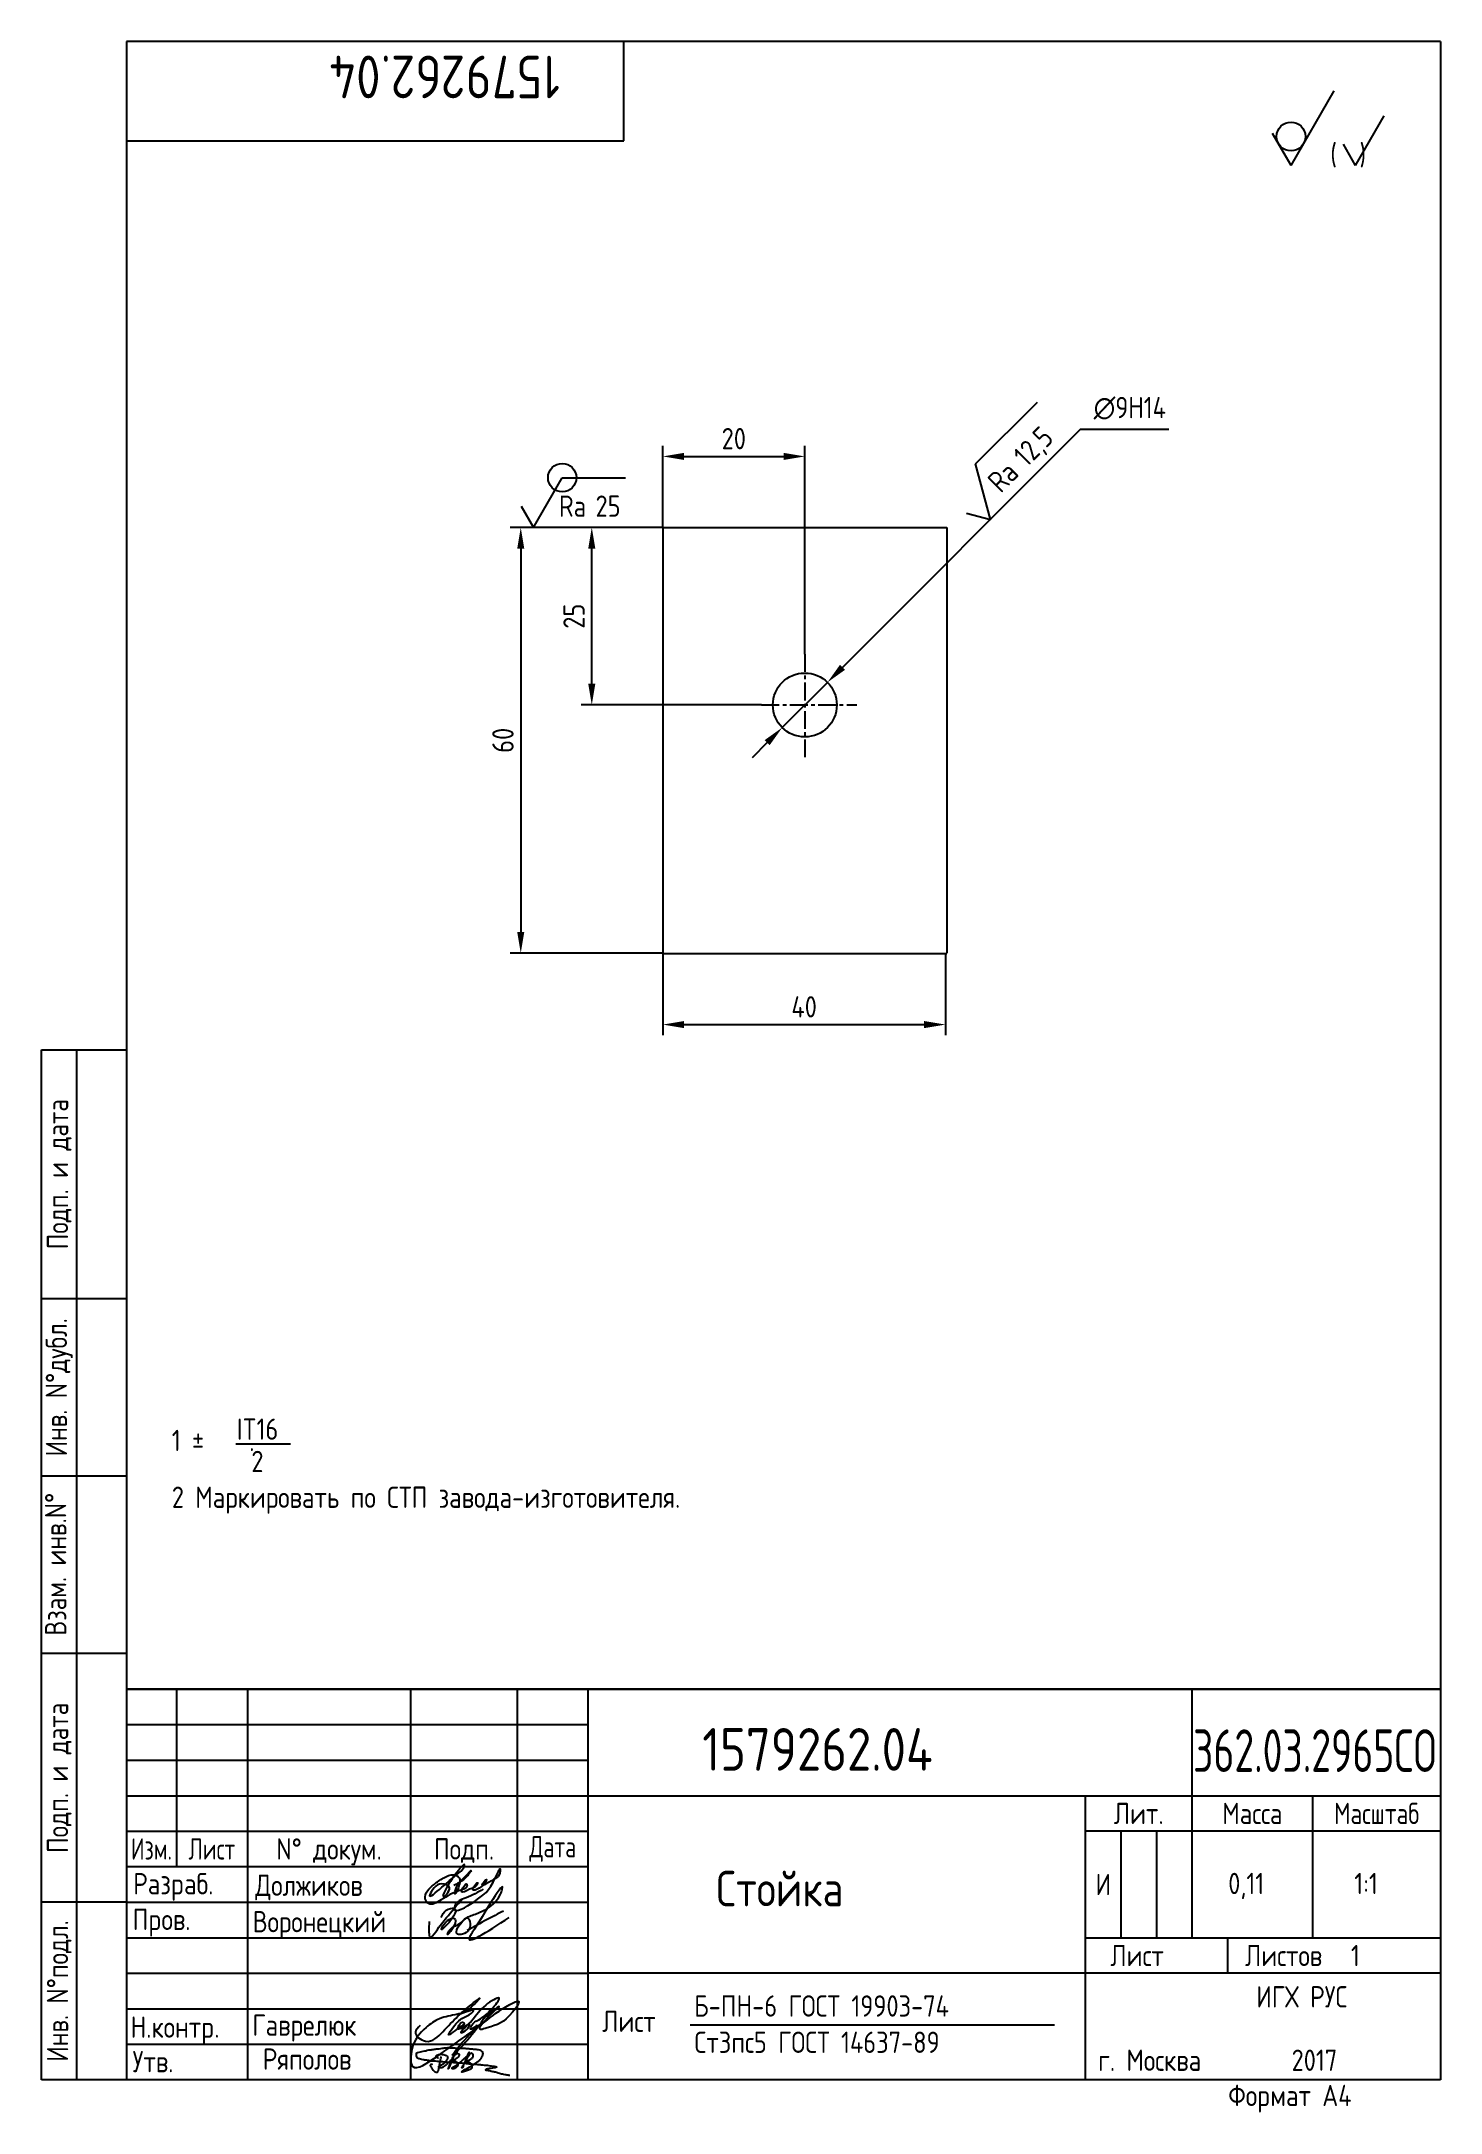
# Paper-space layout 'Layout1' of a CAD drawing. Extents: x 8 to 205, y 0 to 292.
# The model-space entities are those that its viewports show. They can reach past a viewport. Long polylines and large blocks are cut down to what shows.
import ezdxf
from ezdxf.enums import TextEntityAlignment as Align

# ---------------------------------------------------------------- set-up
doc = ezdxf.new("R2010")
doc.units = 0
doc.header["$LTSCALE"] = 2
doc.header["$MEASUREMENT"] = 0
doc.linetypes.add('CENTER', pattern=[2, 1.25, -0.25, 0.25, -0.25])
doc.layers.get('0').update_dxf_attribs({"linetype": 'CONTINUOUS'})
doc.layers.get('DEFPOINTS').update_dxf_attribs({"linetype": 'CONTINUOUS'})
for name, color, linetype in [('BORD', 1, 'CONTINUOUS'), ('CEN', 5, 'CENTER'), ('CONT', 6, 'CONTINUOUS'), ('DIM', 7, 'CONTINUOUS'), ('TEXT', 3, 'CONTINUOUS'), ('TEXT_RUS', 3, 'CONTINUOUS'), ('TEXTB', 6, 'CONTINUOUS'), ('VPORTI', 7, 'CONTINUOUS')]:
    doc.layers.add(name, color=color, linetype=linetype)
doc.layers.get('VPORTI').off()
doc.styles.add('STYLE1', font='romans.shx', dxfattribs={"width": 0.8})
doc.dimstyles.new('LIN1', dxfattribs={"dimtxt": 3, "dimasz": 3, "dimexe": 1.5, "dimexo": 0, "dimgap": 1, "dimtad": 1, "dimdec": 4, "dimrnd": 1, "dimdsep": 46, "dimtxsty": 'STYLE1', "dimcen": 0, "dimdle": 2, "dimclrd": 256, "dimclrt": 3, "dimaunit": 1, "dimadec": 0, "dimazin": 0, "dimtfac": 0.66, "dimtdec": 4, "dimtmove": 0, "dimatfit": 3, "dimfxl": 1, "dimtvp": 0.833333, "dimtolj": 1, "dimarcsym": 0})
doc.dimstyles.new('Rad', dxfattribs={"dimtxt": 3, "dimasz": 3, "dimexe": 1.25, "dimexo": 0, "dimgap": 1.5, "dimtad": 1, "dimtoh": 1, "dimdec": 1, "dimtxsty": 'STYLE1', "dimcen": 2.5, "dimclrt": 3, "dimadec": 0, "dimazin": 0, "dimtfac": 1, "dimtdec": 1, "dimtmove": 0, "dimatfit": 3, "dimfxl": 1, "dimarcsym": 0})

# ---------------------------------------------------------------- blocks, each defined once
blk = doc.blocks.new('SHER08')
at = {"layer": 'CONT'}
for q in [(-15, -6.96), (-23.66, -12.96)]:
    blk.add_line((-21.06, -17.46), q, dxfattribs=at)
blk.add_circle((-21.06, -13.39), 2.03, dxfattribs=at)
at = {"layer": 'TEXT'}
for q in [(-7.92, -10.46), (-13.69, -14.46)]:
    blk.add_line((-11.96, -17.46), q, dxfattribs=at)
at = {"layer": 'TEXT', "style": 'STYLE1', "width": 0.8}
blk.add_text('(  )', height=3, dxfattribs=at).set_placement((-15.53, -17.46))
blk = doc.blocks.new('44')
at = {"layer": 'CONT'}
for p, q in [((-12, 0), (-12, 145)), ((-12, 145), (0, 145)), ((-7, 0), (-7, 145)), ((-12, 110), (0, 110)), ((0, 85), (-12, 85)), ((0, 60), (-12, 60)), ((0, 25), (-12, 25)), ((0, 0), (-12, 0))]:
    blk.add_line(p, q, dxfattribs=at)
at = {"layer": 'TEXT', "style": 'STYLE1', "width": 0.8}
for s, p in [('Подп. и дата', (-9.5, 127.5)), ('Инв. N%%dдубл.', (-9.5, 97.5)), ('Взам. инв.N%%d ', (-10, 73.38)), ('Подп. и дата', (-9.5, 42.5)), ('Инв. N%%dподл.', (-9.5, 12.5))]:
    blk.add_text(s, height=3, rotation=90, dxfattribs=at).set_placement(p, align=Align.MIDDLE)
blk = doc.blocks.new('A$C63F45750')
at = {"layer": 'TEXT'}
for points, knots in [([(3.17, 2.37), (3.12, 2.38), (3.04, 2.41), (2.94, 2.5), (2.85, 2.57), (2.79, 2.69), (2.87, 2.77), (2.99, 2.84), (3.16, 2.89), (3.36, 2.93), (3.6, 2.95), (3.82, 2.92), (4.05, 2.87), (4.25, 2.78), (4.45, 2.63), (4.46, 2.42), (4.38, 2.26), (4.28, 2.1), (4.17, 1.94), (4.03, 1.78), (3.89, 1.62), (3.75, 1.52), (3.63, 1.43), (3.49, 1.36), (3.35, 1.3), (3.24, 1.25), (3.16, 1.21), (3.12, 1.15), (3.19, 1.1), (3.27, 1.09), (3.4, 1.07), (3.55, 1.07), (3.72, 1.12), (3.92, 1.19), (4.1, 1.34), (4.26, 1.51), (4.44, 1.65), (4.59, 1.81), (4.74, 1.93), (4.84, 2.04), (4.93, 2.14), (5.07, 2.29), (5.19, 2.53), (5.28, 2.68), (5.35, 2.96), (5.23, 2.66), (5.2, 2.44), (5.04, 2.09), (4.95, 1.81), (4.86, 1.57), (4.75, 1.31), (4.67, 1.12), (4.46, 0.78), (4.62, 1.17), (4.71, 1.45), (4.88, 1.74), (5.01, 2), (5.08, 2.19), (5.19, 2.4), (5.32, 2.58), (5.4, 2.75), (5.52, 2.89), (5.65, 3.04), (5.85, 3.1), (6.02, 3.03), (6.08, 2.87), (6.03, 2.7), (5.9, 2.51), (5.7, 2.37), (5.55, 2.23), (5.4, 2.17), (5.31, 2.12), (5.12, 2.09), (5.35, 2.07), (5.48, 2), (5.64, 1.93), (5.75, 1.8), (5.85, 1.67), (5.89, 1.54), (5.89, 1.37), (5.8, 1.2), (5.63, 1.06), (5.41, 0.94), (5.23, 0.86), (5.02, 0.92), (5.13, 1.1), (5.28, 1.16), (5.44, 1.27), (5.61, 1.36), (5.74, 1.46), (5.86, 1.53), (5.95, 1.61), (6.05, 1.69), (6.15, 1.77), (6.28, 1.87), (6.46, 2.02), (6.65, 2.19), (6.83, 2.37), (6.98, 2.49), (7.11, 2.61), (7.2, 2.74), (7.32, 2.84), (7.42, 2.97), (7.48, 3.08), (7.48, 3.27), (7.34, 3.08), (7.28, 2.94), (7.18, 2.69), (7.1, 2.46), (7, 2.22), (6.93, 1.98), (6.83, 1.78), (6.73, 1.55), (6.67, 1.34), (6.6, 1.14), (6.56, 1.03), (6.39, 0.99), (6.62, 1.33), (6.75, 1.54), (6.93, 1.87), (7.05, 2.08), (7.18, 2.32), (7.33, 2.6), (7.47, 2.89), (7.6, 3.07), (7.79, 3.18), (7.95, 3.01), (8, 2.81), (7.99, 2.62), (7.94, 2.46), (7.83, 2.33), (7.69, 2.22), (7.53, 2.11), (7.37, 2.03), (7.21, 1.99), (7.11, 1.97), (6.89, 1.98), (7.07, 1.94), (7.15, 1.9), (7.27, 1.88), (7.39, 1.84), (7.52, 1.81), (7.62, 1.72), (7.7, 1.62), (7.78, 1.51), (7.83, 1.39), (7.87, 1.26), (7.88, 1.13), (7.86, 0.99), (7.75, 0.88), (7.6, 0.77), (7.4, 0.73), (7.19, 0.66), (6.97, 0.55), (6.71, 0.48), (6.57, 0.44), (6.42, 0.42), (6.52, 0.58), (6.61, 0.64), (6.81, 0.78), (7.06, 0.89), (7.33, 1.04), (7.55, 1.16), (7.7, 1.24), (7.84, 1.32), (7.99, 1.43), (8.21, 1.58), (8.48, 1.76), (8.74, 1.95), (8.97, 2.12), (9.1, 2.29), (9.23, 2.44), (9.3, 2.6), (9.37, 2.74), (9.42, 2.92), (9.45, 3.13), (9.21, 3.48), (8.67, 3.59), (8.09, 3.63), (7.57, 3.66), (7.06, 3.74), (6.57, 3.75), (6.09, 3.74), (5.67, 3.78), (5.28, 3.78), (4.96, 3.81), (4.65, 3.83), (4.31, 3.82), (3.97, 3.79), (3.61, 3.74), (3.22, 3.67), (2.86, 3.66), (2.53, 3.61), (2.18, 3.52), (1.78, 3.54), (1.38, 3.37), (0.96, 3.35), (0.58, 3.24), (0.25, 3.19), (0.03, 3.06), (-0.03, 2.83), (0.02, 2.6), (0.26, 2.38), (0.59, 2.33), (1, 2.2), (1.48, 2.15), (1.93, 2.05), (2.35, 2.02), (2.72, 2.01), (3.11, 1.94), (3.68, 1.94), (4.25, 1.83), (4.91, 1.87), (5.53, 1.76), (6.13, 1.72), (6.73, 1.71), (7.32, 1.62), (7.99, 1.55), (8.64, 1.54), (9.16, 1.46), (9.61, 1.42), (10.03, 1.4), (10.41, 1.32), (10.73, 1.29), (11.01, 1.24), (11.18, 1.23), (11.42, 1.14), (11.18, 1.06), (11.01, 1.03), (10.71, 0.98), (10.37, 0.92), (10.1, 0.91), (9.65, 0.75), (10.22, 0.67), (10.54, 0.59), (11.08, 0.47), (11.61, 0.35), (12.17, 0.15), (12.64, 0.08), (12.98, 0.03), (13.11, 0.01), (13.18, 0)], [0, 0, 0, 0, 0.153866, 0.270441, 0.388867, 0.510533, 0.592156, 0.71333, 0.90842, 1.11344, 1.349254, 1.61246, 1.782219, 2.047249, 2.291879, 2.451528, 2.651081, 2.806158, 3.017979, 3.227348, 3.462381, 3.633009, 3.75766, 3.920516, 4.080796, 4.214529, 4.291786, 4.349969, 4.397594, 4.50822, 4.594826, 4.799244, 4.954392, 5.128468, 5.437537, 5.632649, 5.842485, 6.094987, 6.293219, 6.410959, 6.551192, 6.687808, 7.022147, 7.294342, 7.425356, 7.52079, 7.946481, 8.313051, 8.59833, 8.833695, 9.090496, 9.427695, 9.601191, 9.883219, 10.093306, 10.673943, 10.798776, 10.974628, 11.287247, 11.486184, 11.648652, 11.848902, 12.027194, 12.25348, 12.40059, 12.537783, 12.716293, 12.91523, 13.208551, 13.438489, 13.549668, 13.67779, 13.77127, 13.930001, 14.029091, 14.272112, 14.434836, 14.547084, 14.739051, 14.830983, 15.061241, 15.268922, 15.500489, 15.788979, 15.879568, 16.024283, 16.221854, 16.418714, 16.593102, 16.783247, 16.91018, 17.018213, 17.135263, 17.278205, 17.430482, 17.620087, 17.979626, 18.191789, 18.388716, 18.565718, 18.714854, 18.857929, 19.039974, 19.171375, 19.283034, 19.400085, 19.618058, 19.882245, 20.150781, 20.377854, 20.649532, 20.89723, 21.042543, 21.40016, 21.557817, 21.667145, 21.752781, 21.926256, 22.412297, 22.813145, 22.961412, 23.171289, 23.607257, 23.940428, 24.110007, 24.291214, 24.48084, 24.697609, 24.904078, 25.034245, 25.218018, 25.407651, 25.573473, 25.787447, 25.930292, 26.051316, 26.18846, 26.285312, 26.406799, 26.52425, 26.630463, 26.793722, 26.898606, 27.029313, 27.171012, 27.314101, 27.419918, 27.580557, 27.709367, 27.829268, 28.024364, 28.266961, 28.41242, 28.705761, 28.989137, 29.187748, 29.233768, 29.332802, 29.529535, 29.667094, 30.039923, 30.332117, 30.61061, 30.769982, 30.856778, 31.109923, 31.313488, 31.656425, 32.066331, 32.296628, 32.49714, 32.710276, 32.891468, 33.014834, 33.177747, 33.444503, 33.618009, 34.409008, 34.914636, 35.419802, 35.95397, 36.458179, 36.88069, 37.388403, 37.738353, 38.034261, 38.353468, 38.693154, 39.037638, 39.391136, 39.787481, 40.203773, 40.488977, 40.784975, 41.26625, 41.668005, 42.070065, 42.499388, 42.869834, 43.079573, 43.213439, 43.554591, 43.717296, 44.153724, 44.506336, 45.019111, 45.587859, 45.90191, 46.270392, 46.703958, 47.093115, 47.952647, 48.44014, 49.079253, 49.808223, 50.268654, 50.851051, 51.604831, 52.298429, 52.776925, 53.1907, 53.661988, 54.042386, 54.348524, 54.616841, 54.853814, 54.983777, 55.126096, 55.333328, 55.613101, 56.008732, 56.315809, 56.59982, 56.87931, 57.399251, 57.889617, 58.432507, 59.066698, 59.660314, 59.862668, 60.07277, 60.07277, 60.07277, 60.07277]), ([(2.31, 1.53), (2.26, 1.52), (2.17, 1.51), (2.06, 1.48), (1.93, 1.38), (2.07, 1.25), (2.14, 1.11), (2.26, 0.93), (2.39, 0.72), (2.57, 0.54), (2.71, 0.44), (2.86, 0.4), (3.02, 0.43), (3.14, 0.54), (3.21, 0.79), (3.25, 1.07), (3.31, 1.4), (3.35, 1.67), (3.38, 1.92), (3.47, 2.19), (3.5, 2.43), (3.54, 2.59), (3.56, 2.64)], [0, 0, 0, 0, 0.15847, 0.269731, 0.363591, 0.555514, 0.688037, 0.848606, 1.204359, 1.433632, 1.58673, 1.729549, 1.880686, 2.057874, 2.19169, 2.63505, 2.928153, 3.184121, 3.441863, 3.696117, 4.025873, 4.178055, 4.178055, 4.178055, 4.178055])]:
    blk.add_open_spline(points, degree=3, knots=knots, dxfattribs=at)
blk = doc.blocks.new('*D3')
at = {"layer": 'DEFPOINTS', "color": 0, "transparency": 16777216}
for p in [(210.7, 496.1), (220.7, 496.1), (234.6, 471.1)]:
    blk.add_point(p, dxfattribs=at)
at = {"layer": 'DIM', "color": 0, "lineweight": -2, "transparency": 16777216}
for p, q in [((220.7, 496.1), (209.2, 496.1)), ((234.6, 471.1), (209.2, 471.1))]:
    blk.add_line(p, q, dxfattribs=at)
at = {"layer": 'DIM', "lineweight": -2, "transparency": 16777216}
blk.add_line((210.7, 474.1), (210.7, 493.1), dxfattribs=at)
at = {"layer": 'DIM', "transparency": 16777216}
for points in [[(210.2, 493.1), (211.2, 493.1), (210.7, 496.1)], [(210.2, 474.1), (211.2, 474.1), (210.7, 471.1)]]:
    blk.add_solid(points, dxfattribs=at)
at = {"layer": 'DIM', "color": 3, "transparency": 16777216, "insert": (208.2, 483.6), "char_height": 3, "attachment_point": 5, "rotation": 90, "style": 'STYLE1'}
blk.add_mtext('\\A1;25', dxfattribs=at)
blk = doc.blocks.new('*D4')
at = {"layer": 'DEFPOINTS', "color": 0, "transparency": 16777216}
for p in [(220.7, 436.15), (260.5, 436.15), (260.5, 426.1)]:
    blk.add_point(p, dxfattribs=at)
at = {"layer": 'DIM', "color": 0, "lineweight": -2, "transparency": 16777216}
for p, q in [((220.7, 436.15), (220.7, 424.6)), ((260.5, 436.15), (260.5, 424.6))]:
    blk.add_line(p, q, dxfattribs=at)
at = {"layer": 'DIM', "lineweight": -2, "transparency": 16777216}
blk.add_line((223.7, 426.1), (257.5, 426.1), dxfattribs=at)
at = {"layer": 'DIM', "transparency": 16777216}
for points in [[(223.7, 426.6), (223.7, 425.6), (220.7, 426.1)], [(257.5, 426.6), (257.5, 425.6), (260.5, 426.1)]]:
    blk.add_solid(points, dxfattribs=at)
at = {"layer": 'DIM', "color": 3, "transparency": 16777216, "insert": (240.6, 428.6), "char_height": 3, "attachment_point": 5, "style": 'STYLE1'}
blk.add_mtext('\\A1;40', dxfattribs=at)
blk = doc.blocks.new('*D5')
at = {"layer": 'DEFPOINTS', "color": 0, "transparency": 16777216}
for p in [(210.7, 496.1), (200.7, 436.15), (220.7, 436.15)]:
    blk.add_point(p, dxfattribs=at)
at = {"layer": 'DIM', "color": 0, "lineweight": -2, "transparency": 16777216}
for p, q in [((210.7, 496.1), (199.2, 496.1)), ((220.7, 436.15), (199.2, 436.15))]:
    blk.add_line(p, q, dxfattribs=at)
at = {"layer": 'DIM', "lineweight": -2, "transparency": 16777216}
blk.add_line((200.7, 493.1), (200.7, 439.15), dxfattribs=at)
at = {"layer": 'DIM', "transparency": 16777216}
for points in [[(200.2, 493.1), (201.2, 493.1), (200.7, 496.1)], [(200.2, 439.15), (201.2, 439.15), (200.7, 436.15)]]:
    blk.add_solid(points, dxfattribs=at)
at = {"layer": 'DIM', "color": 3, "transparency": 16777216, "insert": (198.2, 466.125), "char_height": 3, "attachment_point": 5, "rotation": 90, "style": 'STYLE1'}
blk.add_mtext('\\A1;60', dxfattribs=at)
blk = doc.blocks.new('*D6')
at = {"layer": 'DEFPOINTS', "color": 0, "transparency": 16777216}
for p in [(240.7, 506.1), (220.7, 496.1), (240.7, 478.25)]:
    blk.add_point(p, dxfattribs=at)
at = {"layer": 'DIM', "color": 0, "lineweight": -2, "transparency": 16777216}
for p, q in [((220.7, 496.1), (220.7, 507.6)), ((240.7, 478.25), (240.7, 507.6))]:
    blk.add_line(p, q, dxfattribs=at)
at = {"layer": 'DIM', "lineweight": -2, "transparency": 16777216}
blk.add_line((223.7, 506.1), (237.7, 506.1), dxfattribs=at)
at = {"layer": 'DIM', "transparency": 16777216}
for points in [[(223.7, 506.6), (223.7, 505.6), (220.7, 506.1)], [(237.7, 506.6), (237.7, 505.6), (240.7, 506.1)]]:
    blk.add_solid(points, dxfattribs=at)
at = {"layer": 'DIM', "color": 3, "transparency": 16777216, "insert": (230.7, 508.6), "char_height": 3, "attachment_point": 5, "style": 'STYLE1'}
blk.add_mtext('\\A1;20', dxfattribs=at)
blk = doc.blocks.new('A$C6CF913E7')
at = {"layer": 'TEXT'}
blk.add_circle((0, 0), 2, dxfattribs=at)
blk = doc.blocks.new('sherISO_07')
at = {"layer": 'TEXT'}
blk.add_line((4.04, 7), (12.93, 7), dxfattribs=at)
blk.add_lwpolyline([(-1.73, 3), (0, 0), (4.04, 7)], dxfattribs=at)
blk.add_blockref('A$C6CF913E7', (4.04, 7))
at = {"layer": 'TEXT', "style": 'STYLE1', "width": 0.8}
blk.add_text('Ra', height=3, dxfattribs=at).set_placement((3.58, 1.5))
blk.add_attdef('25', (8.73, 1.5), '', height=3, dxfattribs=at)
blk = doc.blocks.new('sherISO_01')
at = {"layer": 'TEXT'}
blk.add_line((4.04, 7), (16.36, 7), dxfattribs=at)
blk.add_lwpolyline([(-1.73, 3), (0, 0), (4.04, 7)], dxfattribs=at)
at = {"layer": 'TEXT', "style": 'STYLE1', "width": 0.8}
blk.add_text('Ra', height=3, dxfattribs=at).set_placement((3.58, 1.5))
blk.add_attdef('12,5', (8.73, 1.5), '', height=3, dxfattribs=at)
blk = doc.blocks.new('*D11')
at = {"layer": 'DEFPOINTS', "color": 0, "transparency": 16777216}
for p in [(243.88, 474.28), (237.52, 467.92)]:
    blk.add_point(p, dxfattribs=at)
at = {"layer": 'DIM', "color": 0, "lineweight": -2, "transparency": 16777216}
for p, q in [((279.47, 509.88), (246, 476.4)), ((291.95, 509.88), (279.47, 509.88)), ((237.52, 467.92), (243.88, 474.28)), ((235.4, 465.8), (233.28, 463.68))]:
    blk.add_line(p, q, dxfattribs=at)
at = {"layer": 'DIM', "color": 0, "transparency": 16777216}
for points in [[(245.65, 476.76), (246.36, 476.05), (243.88, 474.28)], [(235.04, 466.15), (235.75, 465.44), (237.52, 467.92)]]:
    blk.add_solid(points, dxfattribs=at)
at = {"layer": 'DIM', "color": 3, "transparency": 16777216, "insert": (286.46, 512.88), "char_height": 3, "attachment_point": 5, "style": 'STYLE1'}
blk.add_mtext('∅9H14', dxfattribs=at)

msp = doc.modelspace()

# ---------------------------------------------------------------- linework, layer by layer
at = {"layer": 'CEN'}
for p, q in [((240.7, 478.25), (240.7, 463.25)), ((234.6, 471.1), (248, 471.1))]:
    msp.add_line(p, q, dxfattribs=at)
at = {"layer": 'CONT'}
for p, q in [((220.7, 496.1), (220.7, 436.15)), ((220.7, 496.1), (260.7, 496.1)), ((260.7, 496.1), (260.7, 436.15)), ((220.7, 436.1), (260.7, 436.1))]:
    msp.add_line(p, q, dxfattribs=at)
msp.add_circle((240.7, 471.1), 4.5, dxfattribs=at)

# ---------------------------------------------------------------- block references
at = {"layer": 'DIM', "rotation": 45}
msp.add_blockref('sherISO_01', (266.825, 497.225), dxfattribs=at).add_auto_attribs({'12,5': '12,5'})
at = {"layer": 'TEXT_RUS'}
msp.add_blockref('sherISO_07', (202.5, 496.1), dxfattribs=at).add_auto_attribs({'25': '25'})

# ---------------------------------------------------------------- dimensions: what is measured, and where the dimension line sits
at = {"layer": 'DIM'}
dim = msp.add_diameter_dim_2p(p1=(237.51802, 467.91802), p2=(243.88198, 474.28198), text='<>H14', dimstyle='Rad', dxfattribs=at)
dim.commit()
dim.dimension.update_dxf_attribs({"geometry": '*D11', "text_midpoint": (286.46071, 509.875), "dimtype": 163})
dim = msp.add_linear_dim(base=(240.7, 506.1), p1=(220.7, 496.1), p2=(240.7, 478.25), dimstyle='LIN1', dxfattribs=at)
dim.commit()
dim.dimension.update_dxf_attribs({"geometry": '*D6', "text_midpoint": (230.7, 508.6)})
dim = msp.add_linear_dim(base=(200.7, 436.15), p1=(210.7, 496.1), p2=(220.7, 436.15), angle=90, dimstyle='LIN1', dxfattribs=at)
dim.commit()
dim.dimension.update_dxf_attribs({"geometry": '*D5', "text_midpoint": (198.2, 466.125)})
dim = msp.add_linear_dim(base=(210.7, 496.1), p1=(234.6, 471.1), p2=(220.7, 496.1), angle=90, dimstyle='LIN1', dxfattribs=at)
dim.commit()
dim.dimension.update_dxf_attribs({"geometry": '*D3', "text_midpoint": (210.7, 483.6), "dimtype": 160})
dim = msp.add_linear_dim(base=(260.5, 426.1), p1=(220.7, 436.15), p2=(260.5, 436.15), dimstyle='LIN1', dxfattribs=at)
dim.commit()
dim.dimension.update_dxf_attribs({"geometry": '*D4', "text_midpoint": (240.6, 426.1), "dimtype": 160})

psp = doc.layouts.get("Layout1")

# ---------------------------------------------------------------- linework, layer by layer
at = {"layer": 'BORD'}
for p, q in [((20, 55), (85, 55)), ((20, 50), (85, 50)), ((20, 45), (85, 45)), ((160, 40), (160, 25)), ((165, 40), (165, 25)), ((20, 30), (85, 30)), ((20, 25), (85, 25)), ((20, 20), (85, 20)), ((20, 15), (85, 15)), ((20, 10), (85, 10))]:
    psp.add_line(p, q, dxfattribs=at)
at = {"layer": 'CONT'}
for p, q in [((205, 292), (20, 292)), ((20, 292), (20, 5)), ((90, 278), (90, 292)), ((205, 292), (205, 5)), ((20, 278), (90, 278)), ((205, 60), (20, 60)), ((20, 60), (205, 60)), ((27, 60), (27, 35)), ((37, 60), (37, 5)), ((60, 5), (60, 60)), ((75, 60), (75, 5)), ((85, 5), (85, 60)), ((170, 60), (170, 25)), ((85, 45), (205, 45)), ((155, 5), (155, 45)), ((187, 25), (187, 45)), ((20, 40), (85, 40)), ((205, 40), (155, 40)), ((85, 35), (20, 35)), ((155, 25), (205, 25)), ((175, 25), (175, 20)), ((205, 20), (85, 20)), ((205, 5), (20, 5))]:
    psp.add_line(p, q, dxfattribs=at)
at = {"layer": 'TEXT'}
for p, q in [((35.37, 94.54), (43.09, 94.54)), ((99.35, 12.75), (150.63, 12.75))]:
    psp.add_line(p, q, dxfattribs=at)
for points, knots in [([(64.57, 31.04), (64.99, 31.96), (65.53, 33.14), (67.79, 35.71), (67.35, 34.54), (65.84, 33.51), (61.64, 29.4), (63.29, 32.15), (64.27, 32.83), (65.83, 32.14), (65.19, 31.33), (64.67, 30.64), (64.51, 30.91), (64.55, 30.99), (64.57, 31.04)], [0, 0, 0, 0, 4.062617, 5.226919, 5.800291, 6.663227, 11.774431, 12.938639, 14.11351, 15.354081, 16.396133, 16.918576, 17.03251, 17.182794, 17.182794, 17.182794, 17.182794]), ([(70.22, 31.82), (69.46, 31.4), (68.14, 30.68), (66.27, 30.1), (65.95, 28.16), (70.88, 31.27), (71.2, 31.88), (72.62, 34.9), (72.58, 33.47), (71.71, 33.34), (69.52, 31.87), (70.83, 33.62), (70.3, 32.1), (67.77, 31), (69.66, 33.17), (69.12, 31.97), (68.39, 32), (66.52, 30.76), (67.86, 33.02), (67.98, 31.92), (66.07, 31.48), (64.8, 30.65), (62.66, 29.3), (61.61, 31.03), (63.11, 32.45), (64.52, 33.41), (65.8, 34.05), (66.76, 33.64), (67.17, 32.64), (65.87, 30.33), (66.57, 32.62), (67.17, 33.07), (68.82, 34.88), (67.83, 33.43), (67.1, 32.89), (66.3, 32.49), (66.05, 32.37)], [0, 0, 0, 0, 2.703743, 4.672825, 5.02799, 7.955933, 13.437489, 13.883188, 14.189441, 16.413959, 17.478513, 18.47964, 18.959294, 20.910841, 22.003091, 22.470554, 23.533771, 24.710748, 26.01626, 26.201331, 27.488187, 30.382065, 32.258784, 33.069724, 35.439902, 37.010787, 38.612861, 39.32109, 39.818865, 41.83144, 42.782113, 44.494961, 45.867914, 46.467245, 48.290622, 49.101188, 49.101188, 49.101188, 49.101188]), ([(64.3, 27.85), (64.46, 28.23), (64.78, 28.98), (67.28, 29.54), (65.47, 27.09), (63.96, 25.75), (65.01, 27.75), (67.15, 27.82), (64.68, 24.52), (65.74, 26.73), (66.91, 26.63), (67.88, 28.13), (68.72, 26.75), (67.88, 25.42), (65.85, 25.41), (67.43, 27.82), (69.84, 28.49), (72.21, 29.77), (73.7, 34.2), (69.92, 27.67), (67.25, 23.53), (70.72, 25.8), (73.86, 27.85)], [0, 0, 0, 0, 1.213353, 2.399709, 5.497648, 5.861317, 7.611627, 8.43806, 10.837371, 11.583123, 13.461301, 14.534506, 15.162086, 17.217848, 17.944717, 20.123775, 21.948027, 26.460707, 27.144718, 34.52243, 35.159468, 41.304292, 41.304292, 41.304292, 41.304292]), ([(62.61, 27.29), (62.57, 26.84), (62.51, 26.18), (62.66, 24.64), (64, 26.54), (65.13, 27.97), (66.51, 29.58), (67.31, 30.52)], [0, 0, 0, 0, 1.523947, 2.237958, 3.351836, 5.856423, 9.374056, 9.374056, 9.374056, 9.374056]), ([(73.04, 28.74), (72.27, 28.35), (70.56, 27.48), (68.88, 26.52), (67.96, 26)], [0, 0, 0, 0, 2.587978, 5.77327, 5.77327, 5.77327, 5.77327]), ([(61.35, 12.66), (61.02, 12.35), (60.14, 11.55), (62.52, 9.69), (65.66, 12.94), (67.15, 14.56), (70.04, 16.78), (68.14, 14.7), (66.73, 14.18), (64.03, 13.79), (61.73, 12.13), (60, 10.09), (59.85, 5.57), (66.01, 9.94), (69.76, 12.54), (73.04, 15.25), (75.71, 16.38), (73.39, 13.04), (72.1, 12.73), (68.79, 11.67), (71.06, 14.1), (73.13, 15.82), (70.43, 14.01), (69.33, 11.91), (64.55, 6.78), (67.15, 10.27), (70.27, 13.49), (68.13, 11.69), (68.68, 13.01), (69.85, 13.54), (71.03, 14.4), (73.29, 17.25), (69.67, 15.14), (69.37, 13.83), (66.33, 11.23), (67.94, 11.92), (68.55, 13.15), (67.49, 12.37), (66.19, 11.84), (67.24, 13.49), (67.6, 12.77), (66.53, 12.31), (64.72, 10.55), (66.21, 12.79), (67.13, 13.75), (68.29, 14.07), (69.24, 15.1), (67.99, 14.62), (66.95, 14.22)], [0, 0, 0, 0, 1.17994, 3.087717, 5.863103, 12.338328, 12.854096, 14.088578, 16.834551, 19.302558, 21.570562, 25.210018, 27.650956, 31.348291, 40.129863, 44.562748, 45.223917, 46.979401, 51.214655, 52.099288, 55.323111, 56.227801, 58.471865, 60.028126, 65.752911, 68.466223, 71.038525, 71.934922, 72.780229, 73.495807, 76.028152, 77.999346, 80.11892, 83.1954, 85.334448, 86.270878, 87.060466, 88.110212, 88.803314, 89.989889, 90.197567, 90.706974, 92.884587, 94.19917, 96.055742, 97.375783, 97.753899, 99.636325, 99.636325, 99.636325, 99.636325])]:
    psp.add_open_spline(points, degree=3, knots=knots, dxfattribs=at)

# ---------------------------------------------------------------- block references
at = {"layer": 'CONT'}
psp.add_blockref('A$C63F45750', (60.75, 5.65), dxfattribs=at)
at = {"layer": 'TEXT'}
psp.add_blockref('44', (20, 5), dxfattribs=at)
at = {"layer": 'VPORTI'}
psp.add_blockref('SHER08', (205, 292), dxfattribs=at)

# ---------------------------------------------------------------- texts
at = {"layer": 'TEXT', "style": 'STYLE1', "width": 0.8}
for s, p in [('1 %%p    .', (26.36, 93.52)), ('IT16', (35.51, 95.11)), ('2', (37.56, 90.56)), ('2 Маркировать по СТП завода-изготовителя.', (26.36, 85.52)), ('Разpаб.', (20.92, 31.1)), ('Должиков', (38.1, 30.89)), ('0,11', (175.1, 31.14)), ('1:1', (192.85, 31.14)), ('Пpов.', (20.84, 26.08)), ('Воронецкий', (37.75, 25.76)), ('Лист', (86.96, 11.73)), ('Б-ПН-6 ГОСТ 19903-74', (99.9, 13.89)), ('Н.контp.', (20.55, 10.92)), ('Гаврелюк', (37.7, 11.2)), ('Ст3пс5 ГОСТ 14637-89', (99.95, 8.78)), ('Утв.', (20.84, 6.06)), ('г. Москва        2017', (156.8, 6.25)), ('Фоpмат А4', (175.11, 1.29))]:
    psp.add_text(s, height=3, dxfattribs=at).set_placement(p)
at = {"layer": 'TEXT', "style": 'STYLE1'}
for s, width, p in [('Лит.', 0.8, (162.5, 42.5)), ('Масса', 0.8, (178.5, 42.5)), ('Масштаб', 0.75, (196, 42.5)), ('Изм.', 0.7, (23.5, 37.5)), ('Лист', 0.7, (32, 37.5)), ('N%%d докум.', 0.8, (48.5, 37.5)), ('Подп.', 0.8, (67.5, 37.5)), ('Лист', 0.8, (162.27, 22.5)), ('Листов', 0.8, (182.9, 22.5))]:
    psp.add_text(s, height=3, dxfattribs=dict(at, width=width)).set_placement(p, align=Align.MIDDLE_CENTER)
for s, width, p in [('Дата', 0.7, (80, 37.5)), ('И', 0.8, (157.5, 32.5)), ('ИГХ РУС', 0.8, (185.47, 16.69))]:
    psp.add_text(s, height=3, dxfattribs=dict(at, width=width)).set_placement(p, align=Align.MIDDLE)
at = {"layer": 'TEXT', "style": 'STYLE1', "width": 0.8}
psp.add_text('Ряполов', height=3, dxfattribs=at).set_placement((45.41, 6.41), align=Align.CENTER)
psp.add_attdef('1', text='1', height=3, dxfattribs=at).set_placement((193, 22.5), align=Align.MIDDLE_CENTER)
at = {"layer": 'TEXTB', "style": 'STYLE1', "width": 0.8}
psp.add_text('Стойка', height=5, dxfattribs=at).set_placement((103.02, 29.42))
psp.add_attdef('1579262.04', (81, 290), '', height=6, rotation=180, dxfattribs=at)
psp.add_attdef('1579262.04', (101.05, 48.52), '', height=6, dxfattribs=at)
at = {"layer": 'TEXTB', "style": 'STYLE1', "width": 0.495351}
psp.add_attdef('362.03.2965СО', text='', height=6, dxfattribs=at).set_placement((170.15, 48.34), (204.4, 48.34), align=Align.FIT)

# ---------------------------------------------------------------- viewports
at = {"layer": 'VPORTI', "view_target_point": (-126, 0)}
psp.add_viewport(center=(112.85, 196.25), size=(134, 116), view_center_point=(364.06225, 468.77855), view_height=116.0000004, dxfattribs=at)

doc.saveas('drawing.dxf')
